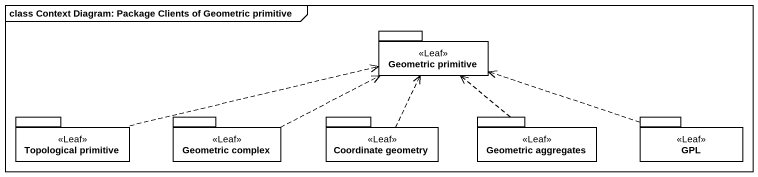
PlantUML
@startuml
mainframe class Context Diagram: Package Clients of Geometric primitive
package "Geometric primitive" as Geometric_primitive <<Leaf>> {
}
package "Topological primitive" as Topological_primitive <<Leaf>> {
}
package "Geometric complex" as Geometric_complex <<Leaf>> {
}
package "Coordinate geometry" as Coordinate_geometry <<Leaf>> {
}
package "Geometric aggregates" as Geometric_aggregates <<Leaf>> {
}
package GPL <<Leaf>> {
}
Topological_primitive .right.> Geometric_primitive
Geometric_complex .right.> Geometric_primitive
Coordinate_geometry .up.> Geometric_primitive
Geometric_aggregates .up.> Geometric_primitive
GPL .left.> Geometric_primitive
@enduml
